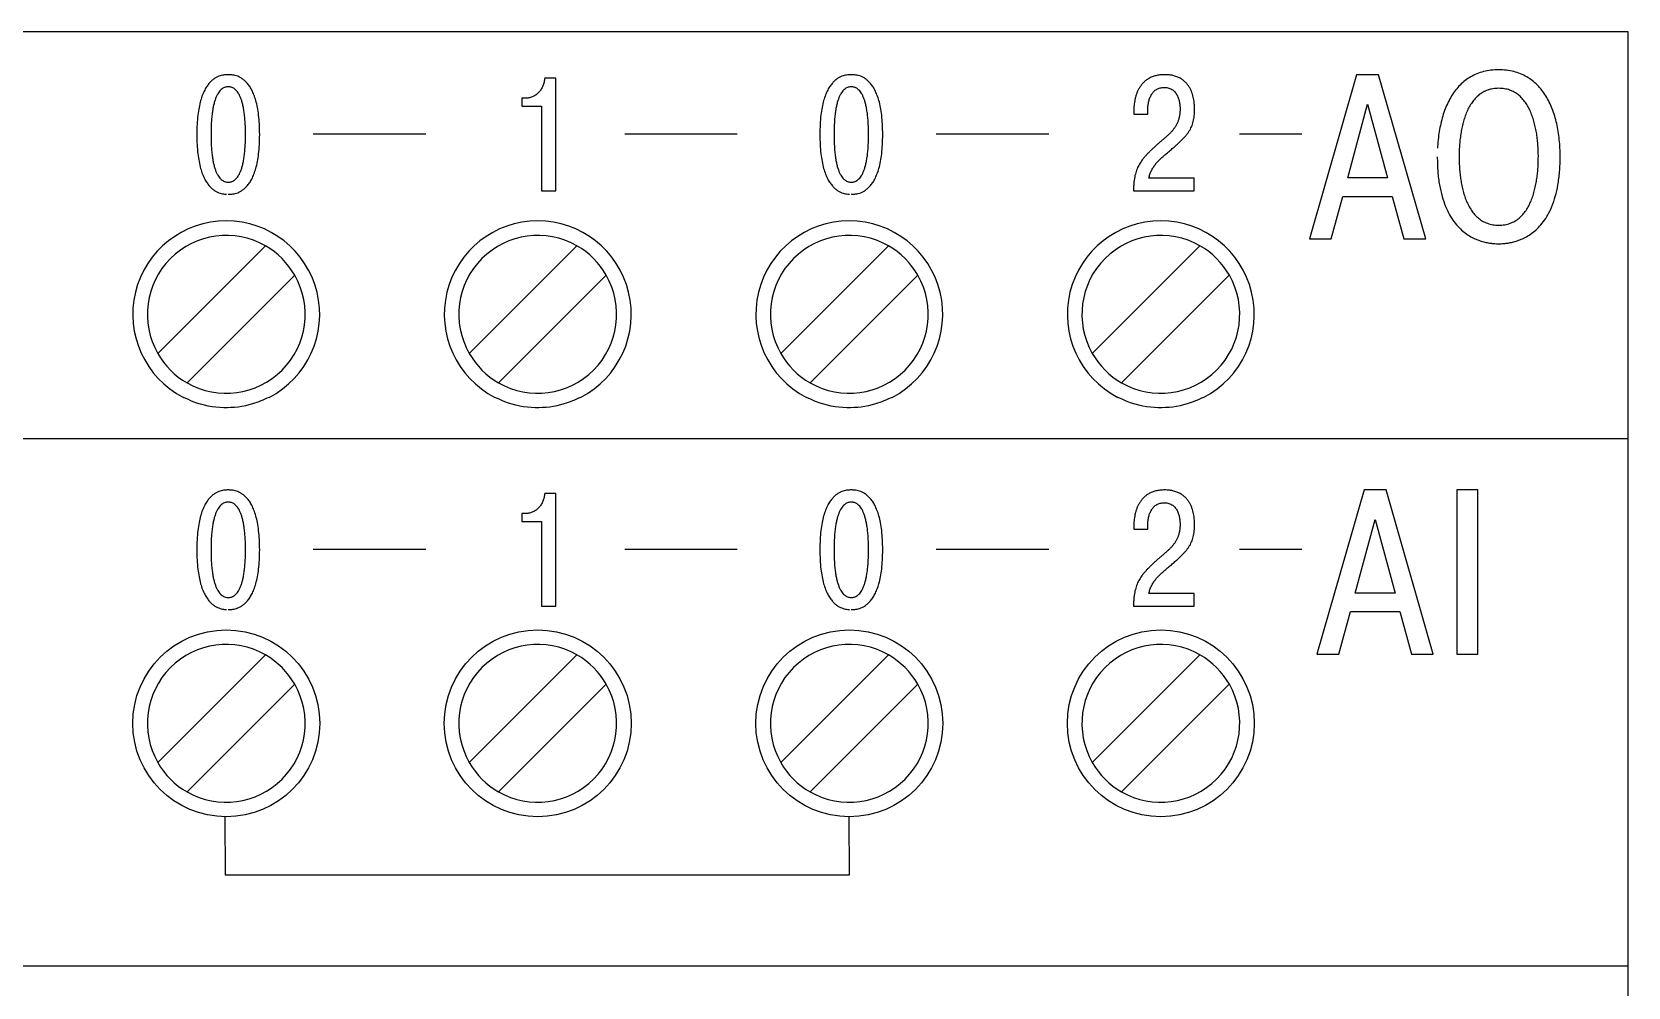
# Model space of a CAD drawing. Header units: millimetres. Extents: x 3520 to 8864, y 403 to 1747.
# Drawn here: x 5634.41 to 5672.84, y 1274 to 1297 of the extents above; entities that cross this region are included whole.
import ezdxf

# ---------------------------------------------------------------- set-up
doc = ezdxf.new("R2010")
doc.units = ezdxf.units.MM

msp = doc.modelspace()

# ---------------------------------------------------------------- linework, layer by layer
for p, q in [((5672.842, 1297), (5567.842, 1297)), ((5672.842, 1274.5), (5672.842, 1297)), ((5647.024, 1295.888), (5646.76, 1295.888)), ((5647.024, 1293.172), (5647.024, 1295.888)), ((5666.305, 1295.97), (5665.17, 1292.019)), ((5666.836, 1295.97), (5666.305, 1295.97)), ((5667.97, 1292.019), (5666.836, 1295.97)), ((5646.205, 1295.403), (5646.205, 1295.213)), ((5646.302, 1295.403), (5646.205, 1295.403)), ((5646.349, 1295.406), (5646.302, 1295.403)), ((5646.205, 1295.213), (5646.679, 1295.213)), ((5646.679, 1295.213), (5646.679, 1293.172)), ((5660.943, 1295.166), (5660.942, 1295.104)), ((5660.942, 1295.104), (5660.942, 1295.023)), ((5660.942, 1295.023), (5661.279, 1295.023)), ((5661.279, 1295.023), (5661.279, 1295.139)), ((5666.091, 1293.486), (5666.57, 1295.259)), ((5666.57, 1295.259), (5667.05, 1293.486)), ((5641.187, 1294.545), (5643.896, 1294.545)), ((5648.687, 1294.545), (5651.396, 1294.545)), ((5656.187, 1294.545), (5658.896, 1294.545)), ((5663.487, 1294.545), (5664.987, 1294.545)), ((5667.05, 1293.486), (5666.091, 1293.486)), ((5646.679, 1293.172), (5647.024, 1293.172)), ((5660.936, 1293.266), (5660.934, 1293.172)), ((5660.934, 1293.172), (5662.397, 1293.172)), ((5662.397, 1293.478), (5661.306, 1293.478)), ((5662.397, 1293.172), (5662.397, 1293.478)), ((5665.696, 1292.019), (5665.978, 1293.04)), ((5665.978, 1293.04), (5667.163, 1293.04)), ((5667.163, 1293.04), (5667.445, 1292.019)), ((5665.17, 1292.019), (5665.696, 1292.019)), ((5667.445, 1292.019), (5667.97, 1292.019)), ((5640.034, 1291.85), (5637.442, 1289.257)), ((5647.534, 1291.85), (5644.942, 1289.257)), ((5655.034, 1291.85), (5652.442, 1289.257)), ((5662.534, 1291.85), (5659.942, 1289.257)), ((5638.149, 1288.55), (5640.741, 1291.143)), ((5645.649, 1288.55), (5648.241, 1291.143)), ((5653.149, 1288.55), (5655.741, 1291.143)), ((5660.649, 1288.55), (5663.241, 1291.143)), ((5672.842, 1287.2), (5567.842, 1287.2)), ((5647.024, 1285.888), (5646.76, 1285.888)), ((5647.024, 1283.172), (5647.024, 1285.888)), ((5666.487, 1285.97), (5665.352, 1282.019)), ((5667.018, 1285.97), (5666.487, 1285.97)), ((5668.152, 1282.019), (5667.018, 1285.97)), ((5669.224, 1285.97), (5668.722, 1285.97)), ((5668.722, 1285.97), (5668.722, 1282.019)), ((5669.224, 1282.019), (5669.224, 1285.97)), ((5646.205, 1285.403), (5646.205, 1285.213)), ((5646.302, 1285.403), (5646.205, 1285.403)), ((5646.205, 1285.213), (5646.679, 1285.213)), ((5646.349, 1285.406), (5646.302, 1285.403)), ((5646.679, 1285.213), (5646.679, 1283.172)), ((5660.943, 1285.166), (5660.942, 1285.104)), ((5660.942, 1285.104), (5660.942, 1285.023)), ((5661.279, 1285.023), (5661.279, 1285.139)), ((5666.273, 1283.486), (5666.752, 1285.259)), ((5666.752, 1285.259), (5667.232, 1283.486)), ((5660.942, 1285.023), (5661.279, 1285.023)), ((5641.187, 1284.545), (5643.896, 1284.545)), ((5648.687, 1284.545), (5651.396, 1284.545)), ((5656.187, 1284.545), (5658.896, 1284.545)), ((5663.487, 1284.545), (5664.987, 1284.545)), ((5646.679, 1283.172), (5647.024, 1283.172)), ((5660.936, 1283.266), (5660.934, 1283.172)), ((5660.934, 1283.172), (5662.397, 1283.172)), ((5662.397, 1283.478), (5661.306, 1283.478)), ((5662.397, 1283.172), (5662.397, 1283.478)), ((5667.232, 1283.486), (5666.273, 1283.486)), ((5665.877, 1282.019), (5666.16, 1283.04)), ((5666.16, 1283.04), (5667.345, 1283.04)), ((5667.345, 1283.04), (5667.627, 1282.019)), ((5640.034, 1282), (5637.442, 1279.407)), ((5647.534, 1282), (5644.942, 1279.407)), ((5655.034, 1282), (5652.442, 1279.407)), ((5662.534, 1282), (5659.942, 1279.407)), ((5665.352, 1282.019), (5665.877, 1282.019)), ((5667.627, 1282.019), (5668.152, 1282.019)), ((5668.722, 1282.019), (5669.224, 1282.019)), ((5638.149, 1278.7), (5640.741, 1281.293)), ((5645.649, 1278.7), (5648.241, 1281.293)), ((5653.149, 1278.7), (5655.741, 1281.293)), ((5660.649, 1278.7), (5663.241, 1281.293)), ((5639.062, 1278.1), (5639.063, 1276.7)), ((5654.095, 1276.7), (5654.092, 1278.1)), ((5639.063, 1276.7), (5654.095, 1276.7)), ((5672.842, 1274.5), (5567.842, 1274.5)), ((5672.842, 1229.5), (5672.842, 1274.5))]:
    msp.add_line(p, q)
for centre in [(5639.092, 1280.35), (5646.592, 1280.35), (5654.092, 1280.35), (5661.592, 1280.35)]:
    msp.add_circle(centre, 2.25)
for centre, radius, start, end in [((5639.092, 1290.2), 2.25, 297.266, 242.734), ((5646.592, 1290.2), 2.25, 297.266, 242.734), ((5654.092, 1290.2), 2.25, 297.266, 242.734), ((5661.592, 1290.2), 2.25, 297.266, 242.734), ((5639.092, 1290.2), 1.9, 60.2575, 209.7425), ((5646.592, 1290.2), 1.9, 60.2575, 209.7425), ((5654.092, 1290.2), 1.9, 60.2575, 209.7425), ((5661.592, 1290.2), 1.9, 60.2575, 209.7425), ((5639.092, 1290.2), 1.9, 29.7425, 60.2575), ((5646.592, 1290.2), 1.9, 29.7425, 60.2575), ((5654.092, 1290.2), 1.9, 29.7425, 60.2575), ((5661.592, 1290.2), 1.9, 29.7425, 60.2575), ((5639.092, 1290.2), 1.9, 240.2575, 29.7425), ((5646.592, 1290.2), 1.9, 240.2575, 29.7425), ((5654.092, 1290.2), 1.9, 240.2575, 29.7425), ((5661.592, 1290.2), 1.9, 240.2575, 29.7425), ((5639.092, 1290.2), 1.9, 209.7425, 240.2575), ((5646.592, 1290.2), 1.9, 209.7425, 240.2575), ((5654.092, 1290.2), 1.9, 209.7425, 240.2575), ((5661.592, 1290.2), 1.9, 209.7425, 240.2575), ((5639.092, 1280.35), 1.9, 60.2575, 209.7425), ((5639.092, 1280.35), 1.9, 29.7425, 60.2575), ((5646.592, 1280.35), 1.9, 60.2575, 209.7425), ((5646.592, 1280.35), 1.9, 29.7425, 60.2575), ((5654.092, 1280.35), 1.9, 60.2575, 209.7425), ((5654.092, 1280.35), 1.9, 29.7425, 60.2575), ((5661.592, 1280.35), 1.9, 60.2575, 209.7425), ((5661.592, 1280.35), 1.9, 29.7425, 60.2575), ((5639.092, 1280.35), 1.9, 240.2575, 29.7425), ((5646.592, 1280.35), 1.9, 240.2575, 29.7425), ((5654.092, 1280.35), 1.9, 240.2575, 29.7425), ((5661.592, 1280.35), 1.9, 240.2575, 29.7425), ((5639.092, 1280.35), 1.9, 209.7425, 240.2575), ((5646.592, 1280.35), 1.9, 209.7425, 240.2575), ((5654.092, 1280.35), 1.9, 209.7425, 240.2575), ((5661.592, 1280.35), 1.9, 209.7425, 240.2575)]:
    msp.add_arc(centre, radius, start, end)
for points in [[(5639.14, 1293.09), (5639.179, 1293.09), (5639.226, 1293.094), (5639.279, 1293.102), (5639.337, 1293.118), (5639.398, 1293.141), (5639.462, 1293.176), (5639.525, 1293.223), (5639.588, 1293.284), (5639.649, 1293.362), (5639.707, 1293.458), (5639.759, 1293.575), (5639.805, 1293.714), (5639.843, 1293.877), (5639.872, 1294.066), (5639.89, 1294.283), (5639.897, 1294.53), (5639.89, 1294.777), (5639.872, 1294.994), (5639.843, 1295.183), (5639.805, 1295.346), (5639.759, 1295.485), (5639.707, 1295.601), (5639.649, 1295.697), (5639.588, 1295.775), (5639.525, 1295.837), (5639.462, 1295.884), (5639.398, 1295.918), (5639.337, 1295.942), (5639.279, 1295.957), (5639.226, 1295.965), (5639.179, 1295.969), (5639.14, 1295.97), (5639.101, 1295.969), (5639.054, 1295.965), (5639.001, 1295.957), (5638.943, 1295.942), (5638.882, 1295.918), (5638.819, 1295.884), (5638.755, 1295.837), (5638.692, 1295.775), (5638.631, 1295.697), (5638.574, 1295.601), (5638.521, 1295.485), (5638.475, 1295.346), (5638.437, 1295.183), (5638.408, 1294.994), (5638.39, 1294.777), (5638.383, 1294.53), (5638.39, 1294.283), (5638.408, 1294.066), (5638.437, 1293.877), (5638.475, 1293.714), (5638.521, 1293.575), (5638.574, 1293.458), (5638.631, 1293.362), (5638.692, 1293.284), (5638.755, 1293.223), (5638.819, 1293.176), (5638.882, 1293.141), (5638.943, 1293.118), (5639.001, 1293.102), (5639.054, 1293.094), (5639.101, 1293.09)], [(5646.76, 1295.888), (5646.754, 1295.839), (5646.744, 1295.792), (5646.731, 1295.745), (5646.715, 1295.701), (5646.695, 1295.659), (5646.672, 1295.619), (5646.646, 1295.581), (5646.617, 1295.547), (5646.586, 1295.515), (5646.552, 1295.487), (5646.516, 1295.462), (5646.477, 1295.442), (5646.437, 1295.425), (5646.394, 1295.413), (5646.349, 1295.406)], [(5654.14, 1293.09), (5654.179, 1293.09), (5654.226, 1293.094), (5654.279, 1293.102), (5654.337, 1293.118), (5654.398, 1293.141), (5654.462, 1293.176), (5654.525, 1293.223), (5654.588, 1293.284), (5654.649, 1293.362), (5654.707, 1293.458), (5654.759, 1293.575), (5654.805, 1293.714), (5654.843, 1293.877), (5654.872, 1294.066), (5654.89, 1294.283), (5654.897, 1294.53), (5654.89, 1294.777), (5654.872, 1294.994), (5654.843, 1295.183), (5654.805, 1295.346), (5654.759, 1295.485), (5654.707, 1295.601), (5654.649, 1295.697), (5654.588, 1295.775), (5654.525, 1295.837), (5654.462, 1295.884), (5654.398, 1295.918), (5654.337, 1295.942), (5654.279, 1295.957), (5654.226, 1295.965), (5654.179, 1295.969), (5654.14, 1295.97), (5654.101, 1295.969), (5654.054, 1295.965), (5654.001, 1295.957), (5653.943, 1295.942), (5653.882, 1295.918), (5653.819, 1295.884), (5653.755, 1295.837), (5653.692, 1295.775), (5653.631, 1295.697), (5653.574, 1295.601), (5653.521, 1295.485), (5653.475, 1295.346), (5653.437, 1295.183), (5653.408, 1294.994), (5653.39, 1294.777), (5653.383, 1294.53), (5653.39, 1294.283), (5653.408, 1294.066), (5653.437, 1293.877), (5653.475, 1293.714), (5653.521, 1293.575), (5653.574, 1293.458), (5653.631, 1293.362), (5653.692, 1293.284), (5653.755, 1293.223), (5653.819, 1293.176), (5653.882, 1293.141), (5653.943, 1293.118), (5654.001, 1293.102), (5654.054, 1293.094), (5654.101, 1293.09)], [(5661.306, 1293.478), (5661.317, 1293.526), (5661.331, 1293.572), (5661.347, 1293.615), (5661.365, 1293.657), (5661.386, 1293.698), (5661.409, 1293.736), (5661.434, 1293.774), (5661.461, 1293.81), (5661.49, 1293.845), (5661.52, 1293.879), (5661.552, 1293.913), (5661.585, 1293.945), (5661.62, 1293.978), (5661.655, 1294.009), (5661.692, 1294.041), (5661.729, 1294.072), (5661.825, 1294.152), (5661.912, 1294.227), (5661.991, 1294.297), (5662.061, 1294.362), (5662.123, 1294.424), (5662.179, 1294.484), (5662.227, 1294.543), (5662.268, 1294.601), (5662.303, 1294.659), (5662.332, 1294.718), (5662.356, 1294.779), (5662.374, 1294.844), (5662.388, 1294.912), (5662.398, 1294.984), (5662.403, 1295.062), (5662.405, 1295.147), (5662.404, 1295.191), (5662.401, 1295.243), (5662.396, 1295.301), (5662.387, 1295.364), (5662.373, 1295.431), (5662.354, 1295.499), (5662.329, 1295.569), (5662.297, 1295.637), (5662.257, 1295.703), (5662.208, 1295.765), (5662.15, 1295.821), (5662.081, 1295.871), (5662, 1295.912), (5661.908, 1295.943), (5661.802, 1295.963), (5661.683, 1295.97), (5661.572, 1295.964), (5661.472, 1295.946), (5661.382, 1295.917), (5661.303, 1295.879), (5661.234, 1295.833), (5661.174, 1295.78), (5661.122, 1295.72), (5661.078, 1295.656), (5661.041, 1295.588), (5661.011, 1295.518), (5660.988, 1295.446), (5660.97, 1295.374), (5660.957, 1295.302), (5660.948, 1295.233), (5660.943, 1295.166)], [(5668.248, 1293.994), (5668.262, 1293.632), (5668.302, 1293.314), (5668.365, 1293.038), (5668.446, 1292.8), (5668.544, 1292.597), (5668.654, 1292.428), (5668.773, 1292.288), (5668.899, 1292.176), (5669.027, 1292.087), (5669.155, 1292.02), (5669.279, 1291.971), (5669.396, 1291.938), (5669.503, 1291.916), (5669.596, 1291.905), (5669.671, 1291.9), (5669.727, 1291.899), (5669.783, 1291.9), (5669.859, 1291.905), (5669.952, 1291.916), (5670.058, 1291.938), (5670.175, 1291.971), (5670.299, 1292.02), (5670.427, 1292.087), (5670.555, 1292.176), (5670.681, 1292.288), (5670.801, 1292.428), (5670.911, 1292.597), (5671.008, 1292.8), (5671.09, 1293.038), (5671.152, 1293.314), (5671.192, 1293.632), (5671.206, 1293.994), (5671.201, 1294.202), (5671.186, 1294.405), (5671.16, 1294.602), (5671.123, 1294.793), (5671.075, 1294.975), (5671.015, 1295.148), (5670.944, 1295.31), (5670.86, 1295.46), (5670.765, 1295.598), (5670.657, 1295.72), (5670.536, 1295.828), (5670.401, 1295.918), (5670.254, 1295.991), (5670.092, 1296.044), (5669.917, 1296.077), (5669.727, 1296.088), (5669.538, 1296.077), (5669.362, 1296.044), (5669.201, 1295.991), (5669.053, 1295.918), (5668.919, 1295.828), (5668.798, 1295.72), (5668.69, 1295.598), (5668.594, 1295.46), (5668.511, 1295.31), (5668.44, 1295.148), (5668.38, 1294.975), (5668.332, 1294.793), (5668.295, 1294.602), (5668.269, 1294.405), (5668.253, 1294.202)], [(5639.14, 1293.381), (5639.103, 1293.384), (5639.066, 1293.393), (5639.028, 1293.408), (5638.992, 1293.43), (5638.956, 1293.461), (5638.922, 1293.5), (5638.889, 1293.549), (5638.858, 1293.608), (5638.83, 1293.678), (5638.804, 1293.759), (5638.781, 1293.853), (5638.762, 1293.959), (5638.746, 1294.08), (5638.735, 1294.214), (5638.727, 1294.364), (5638.725, 1294.53), (5638.727, 1294.696), (5638.735, 1294.846), (5638.746, 1294.98), (5638.762, 1295.101), (5638.781, 1295.207), (5638.804, 1295.301), (5638.83, 1295.382), (5638.858, 1295.452), (5638.889, 1295.511), (5638.922, 1295.56), (5638.956, 1295.599), (5638.992, 1295.63), (5639.028, 1295.652), (5639.066, 1295.667), (5639.103, 1295.676), (5639.14, 1295.679), (5639.177, 1295.676), (5639.215, 1295.667), (5639.252, 1295.652), (5639.289, 1295.63), (5639.324, 1295.599), (5639.359, 1295.56), (5639.391, 1295.511), (5639.422, 1295.452), (5639.45, 1295.382), (5639.476, 1295.301), (5639.499, 1295.207), (5639.518, 1295.101), (5639.534, 1294.98), (5639.546, 1294.846), (5639.553, 1294.696), (5639.555, 1294.53), (5639.553, 1294.364), (5639.546, 1294.214), (5639.534, 1294.08), (5639.518, 1293.959), (5639.499, 1293.853), (5639.476, 1293.759), (5639.45, 1293.678), (5639.422, 1293.608), (5639.391, 1293.549), (5639.359, 1293.5), (5639.324, 1293.461), (5639.289, 1293.43), (5639.252, 1293.408), (5639.215, 1293.393), (5639.177, 1293.384), (5639.14, 1293.381)], [(5654.14, 1293.381), (5654.103, 1293.384), (5654.066, 1293.393), (5654.028, 1293.408), (5653.992, 1293.43), (5653.956, 1293.461), (5653.922, 1293.5), (5653.889, 1293.549), (5653.858, 1293.608), (5653.83, 1293.678), (5653.804, 1293.759), (5653.781, 1293.853), (5653.762, 1293.959), (5653.746, 1294.08), (5653.735, 1294.214), (5653.727, 1294.364), (5653.725, 1294.53), (5653.727, 1294.696), (5653.735, 1294.846), (5653.746, 1294.98), (5653.762, 1295.101), (5653.781, 1295.207), (5653.804, 1295.301), (5653.83, 1295.382), (5653.858, 1295.452), (5653.889, 1295.511), (5653.922, 1295.56), (5653.956, 1295.599), (5653.992, 1295.63), (5654.028, 1295.652), (5654.066, 1295.667), (5654.103, 1295.676), (5654.14, 1295.679), (5654.177, 1295.676), (5654.215, 1295.667), (5654.252, 1295.652), (5654.289, 1295.63), (5654.324, 1295.599), (5654.359, 1295.56), (5654.391, 1295.511), (5654.422, 1295.452), (5654.45, 1295.382), (5654.476, 1295.301), (5654.499, 1295.207), (5654.518, 1295.101), (5654.534, 1294.98), (5654.546, 1294.846), (5654.553, 1294.696), (5654.555, 1294.53), (5654.553, 1294.364), (5654.546, 1294.214), (5654.534, 1294.08), (5654.518, 1293.959), (5654.499, 1293.853), (5654.476, 1293.759), (5654.45, 1293.678), (5654.422, 1293.608), (5654.391, 1293.549), (5654.359, 1293.5), (5654.324, 1293.461), (5654.289, 1293.43), (5654.252, 1293.408), (5654.215, 1293.393), (5654.177, 1293.384), (5654.14, 1293.381)], [(5661.279, 1295.139), (5661.281, 1295.188), (5661.285, 1295.236), (5661.292, 1295.284), (5661.302, 1295.331), (5661.315, 1295.376), (5661.331, 1295.419), (5661.35, 1295.46), (5661.372, 1295.499), (5661.397, 1295.534), (5661.426, 1295.566), (5661.458, 1295.594), (5661.494, 1295.618), (5661.533, 1295.637), (5661.575, 1295.651), (5661.622, 1295.66), (5661.671, 1295.663), (5661.733, 1295.659), (5661.788, 1295.647), (5661.836, 1295.627), (5661.879, 1295.602), (5661.915, 1295.571), (5661.946, 1295.535), (5661.973, 1295.497), (5661.994, 1295.456), (5662.012, 1295.413), (5662.026, 1295.369), (5662.037, 1295.326), (5662.044, 1295.283), (5662.05, 1295.243), (5662.053, 1295.206), (5662.055, 1295.172), (5662.055, 1295.143), (5662.052, 1295.055), (5662.041, 1294.974), (5662.024, 1294.9), (5662.001, 1294.833), (5661.972, 1294.77), (5661.938, 1294.712), (5661.899, 1294.657), (5661.854, 1294.604), (5661.806, 1294.553), (5661.754, 1294.503), (5661.698, 1294.453), (5661.639, 1294.403), (5661.578, 1294.35), (5661.514, 1294.295), (5661.448, 1294.236), (5661.38, 1294.173), (5661.326, 1294.12), (5661.275, 1294.069), (5661.228, 1294.018), (5661.185, 1293.969), (5661.145, 1293.918), (5661.109, 1293.867), (5661.076, 1293.814), (5661.046, 1293.76), (5661.021, 1293.702), (5660.998, 1293.641), (5660.979, 1293.577), (5660.963, 1293.507), (5660.951, 1293.433), (5660.942, 1293.352), (5660.936, 1293.266)], [(5668.773, 1293.994), (5668.776, 1294.126), (5668.783, 1294.263), (5668.795, 1294.402), (5668.814, 1294.542), (5668.839, 1294.682), (5668.871, 1294.818), (5668.912, 1294.95), (5668.96, 1295.077), (5669.018, 1295.194), (5669.086, 1295.302), (5669.163, 1295.399), (5669.252, 1295.482), (5669.352, 1295.549), (5669.464, 1295.6), (5669.589, 1295.631), (5669.727, 1295.642), (5669.865, 1295.631), (5669.99, 1295.6), (5670.102, 1295.549), (5670.202, 1295.482), (5670.291, 1295.399), (5670.369, 1295.302), (5670.436, 1295.194), (5670.494, 1295.077), (5670.543, 1294.95), (5670.583, 1294.818), (5670.616, 1294.682), (5670.641, 1294.542), (5670.659, 1294.402), (5670.672, 1294.263), (5670.679, 1294.126), (5670.681, 1293.994), (5670.679, 1293.872), (5670.673, 1293.743), (5670.662, 1293.609), (5670.646, 1293.472), (5670.622, 1293.334), (5670.592, 1293.197), (5670.554, 1293.064), (5670.507, 1292.935), (5670.45, 1292.814), (5670.384, 1292.702), (5670.306, 1292.602), (5670.217, 1292.515), (5670.115, 1292.444), (5670, 1292.391), (5669.871, 1292.358), (5669.727, 1292.346), (5669.584, 1292.358), (5669.455, 1292.391), (5669.34, 1292.444), (5669.238, 1292.515), (5669.148, 1292.602), (5669.071, 1292.702), (5669.004, 1292.814), (5668.947, 1292.935), (5668.901, 1293.064), (5668.862, 1293.197), (5668.832, 1293.334), (5668.809, 1293.472), (5668.792, 1293.609), (5668.781, 1293.743), (5668.775, 1293.872), (5668.773, 1293.994)], [(5639.14, 1283.09), (5639.179, 1283.09), (5639.226, 1283.094), (5639.279, 1283.102), (5639.337, 1283.118), (5639.398, 1283.141), (5639.462, 1283.176), (5639.525, 1283.223), (5639.588, 1283.284), (5639.649, 1283.362), (5639.707, 1283.458), (5639.759, 1283.575), (5639.805, 1283.714), (5639.843, 1283.877), (5639.872, 1284.066), (5639.89, 1284.283), (5639.897, 1284.53), (5639.89, 1284.777), (5639.872, 1284.994), (5639.843, 1285.183), (5639.805, 1285.346), (5639.759, 1285.485), (5639.707, 1285.601), (5639.649, 1285.697), (5639.588, 1285.775), (5639.525, 1285.837), (5639.462, 1285.884), (5639.398, 1285.918), (5639.337, 1285.942), (5639.279, 1285.957), (5639.226, 1285.965), (5639.179, 1285.969), (5639.14, 1285.97), (5639.101, 1285.969), (5639.054, 1285.965), (5639.001, 1285.957), (5638.943, 1285.942), (5638.882, 1285.918), (5638.819, 1285.884), (5638.755, 1285.837), (5638.692, 1285.775), (5638.631, 1285.697), (5638.574, 1285.601), (5638.521, 1285.485), (5638.475, 1285.346), (5638.437, 1285.183), (5638.408, 1284.994), (5638.39, 1284.777), (5638.383, 1284.53), (5638.39, 1284.283), (5638.408, 1284.066), (5638.437, 1283.877), (5638.475, 1283.714), (5638.521, 1283.575), (5638.574, 1283.458), (5638.631, 1283.362), (5638.692, 1283.284), (5638.755, 1283.223), (5638.819, 1283.176), (5638.882, 1283.141), (5638.943, 1283.118), (5639.001, 1283.102), (5639.054, 1283.094), (5639.101, 1283.09)], [(5646.76, 1285.888), (5646.754, 1285.839), (5646.744, 1285.792), (5646.731, 1285.745), (5646.715, 1285.701), (5646.695, 1285.659), (5646.672, 1285.619), (5646.646, 1285.581), (5646.617, 1285.547), (5646.586, 1285.515), (5646.552, 1285.487), (5646.516, 1285.462), (5646.477, 1285.442), (5646.437, 1285.425), (5646.394, 1285.413), (5646.349, 1285.406)], [(5654.14, 1283.09), (5654.179, 1283.09), (5654.226, 1283.094), (5654.279, 1283.102), (5654.337, 1283.118), (5654.398, 1283.141), (5654.462, 1283.176), (5654.525, 1283.223), (5654.588, 1283.284), (5654.649, 1283.362), (5654.707, 1283.458), (5654.759, 1283.575), (5654.805, 1283.714), (5654.843, 1283.877), (5654.872, 1284.066), (5654.89, 1284.283), (5654.897, 1284.53), (5654.89, 1284.777), (5654.872, 1284.994), (5654.843, 1285.183), (5654.805, 1285.346), (5654.759, 1285.485), (5654.707, 1285.601), (5654.649, 1285.697), (5654.588, 1285.775), (5654.525, 1285.837), (5654.462, 1285.884), (5654.398, 1285.918), (5654.337, 1285.942), (5654.279, 1285.957), (5654.226, 1285.965), (5654.179, 1285.969), (5654.14, 1285.97), (5654.101, 1285.969), (5654.054, 1285.965), (5654.001, 1285.957), (5653.943, 1285.942), (5653.882, 1285.918), (5653.819, 1285.884), (5653.755, 1285.837), (5653.692, 1285.775), (5653.631, 1285.697), (5653.574, 1285.601), (5653.521, 1285.485), (5653.475, 1285.346), (5653.437, 1285.183), (5653.408, 1284.994), (5653.39, 1284.777), (5653.383, 1284.53), (5653.39, 1284.283), (5653.408, 1284.066), (5653.437, 1283.877), (5653.475, 1283.714), (5653.521, 1283.575), (5653.574, 1283.458), (5653.631, 1283.362), (5653.692, 1283.284), (5653.755, 1283.223), (5653.819, 1283.176), (5653.882, 1283.141), (5653.943, 1283.118), (5654.001, 1283.102), (5654.054, 1283.094), (5654.101, 1283.09)], [(5661.306, 1283.478), (5661.317, 1283.526), (5661.331, 1283.572), (5661.347, 1283.615), (5661.365, 1283.657), (5661.386, 1283.698), (5661.409, 1283.736), (5661.434, 1283.774), (5661.461, 1283.81), (5661.49, 1283.845), (5661.52, 1283.879), (5661.552, 1283.913), (5661.585, 1283.945), (5661.62, 1283.978), (5661.655, 1284.009), (5661.692, 1284.041), (5661.729, 1284.072), (5661.825, 1284.152), (5661.912, 1284.227), (5661.991, 1284.297), (5662.061, 1284.362), (5662.123, 1284.424), (5662.179, 1284.484), (5662.227, 1284.543), (5662.268, 1284.601), (5662.303, 1284.659), (5662.332, 1284.718), (5662.356, 1284.779), (5662.374, 1284.844), (5662.388, 1284.912), (5662.398, 1284.984), (5662.403, 1285.062), (5662.405, 1285.147), (5662.404, 1285.191), (5662.401, 1285.243), (5662.396, 1285.301), (5662.387, 1285.364), (5662.373, 1285.431), (5662.354, 1285.499), (5662.329, 1285.569), (5662.297, 1285.637), (5662.257, 1285.703), (5662.208, 1285.765), (5662.15, 1285.821), (5662.081, 1285.871), (5662, 1285.912), (5661.908, 1285.943), (5661.802, 1285.963), (5661.683, 1285.97), (5661.572, 1285.964), (5661.472, 1285.946), (5661.382, 1285.917), (5661.303, 1285.879), (5661.234, 1285.833), (5661.174, 1285.78), (5661.122, 1285.72), (5661.078, 1285.656), (5661.041, 1285.588), (5661.011, 1285.518), (5660.988, 1285.446), (5660.97, 1285.374), (5660.957, 1285.302), (5660.948, 1285.233), (5660.943, 1285.166)], [(5639.14, 1283.381), (5639.103, 1283.384), (5639.066, 1283.393), (5639.028, 1283.408), (5638.992, 1283.43), (5638.956, 1283.461), (5638.922, 1283.5), (5638.889, 1283.549), (5638.858, 1283.608), (5638.83, 1283.678), (5638.804, 1283.759), (5638.781, 1283.853), (5638.762, 1283.959), (5638.746, 1284.08), (5638.735, 1284.214), (5638.727, 1284.364), (5638.725, 1284.53), (5638.727, 1284.696), (5638.735, 1284.846), (5638.746, 1284.98), (5638.762, 1285.101), (5638.781, 1285.207), (5638.804, 1285.301), (5638.83, 1285.382), (5638.858, 1285.452), (5638.889, 1285.511), (5638.922, 1285.56), (5638.956, 1285.599), (5638.992, 1285.63), (5639.028, 1285.652), (5639.066, 1285.667), (5639.103, 1285.676), (5639.14, 1285.679), (5639.177, 1285.676), (5639.215, 1285.667), (5639.252, 1285.652), (5639.289, 1285.63), (5639.324, 1285.599), (5639.359, 1285.56), (5639.391, 1285.511), (5639.422, 1285.452), (5639.45, 1285.382), (5639.476, 1285.301), (5639.499, 1285.207), (5639.518, 1285.101), (5639.534, 1284.98), (5639.546, 1284.846), (5639.553, 1284.696), (5639.555, 1284.53), (5639.553, 1284.364), (5639.546, 1284.214), (5639.534, 1284.08), (5639.518, 1283.959), (5639.499, 1283.853), (5639.476, 1283.759), (5639.45, 1283.678), (5639.422, 1283.608), (5639.391, 1283.549), (5639.359, 1283.5), (5639.324, 1283.461), (5639.289, 1283.43), (5639.252, 1283.408), (5639.215, 1283.393), (5639.177, 1283.384), (5639.14, 1283.381)], [(5654.14, 1283.381), (5654.103, 1283.384), (5654.066, 1283.393), (5654.028, 1283.408), (5653.992, 1283.43), (5653.956, 1283.461), (5653.922, 1283.5), (5653.889, 1283.549), (5653.858, 1283.608), (5653.83, 1283.678), (5653.804, 1283.759), (5653.781, 1283.853), (5653.762, 1283.959), (5653.746, 1284.08), (5653.735, 1284.214), (5653.727, 1284.364), (5653.725, 1284.53), (5653.727, 1284.696), (5653.735, 1284.846), (5653.746, 1284.98), (5653.762, 1285.101), (5653.781, 1285.207), (5653.804, 1285.301), (5653.83, 1285.382), (5653.858, 1285.452), (5653.889, 1285.511), (5653.922, 1285.56), (5653.956, 1285.599), (5653.992, 1285.63), (5654.028, 1285.652), (5654.066, 1285.667), (5654.103, 1285.676), (5654.14, 1285.679), (5654.177, 1285.676), (5654.215, 1285.667), (5654.252, 1285.652), (5654.289, 1285.63), (5654.324, 1285.599), (5654.359, 1285.56), (5654.391, 1285.511), (5654.422, 1285.452), (5654.45, 1285.382), (5654.476, 1285.301), (5654.499, 1285.207), (5654.518, 1285.101), (5654.534, 1284.98), (5654.546, 1284.846), (5654.553, 1284.696), (5654.555, 1284.53), (5654.553, 1284.364), (5654.546, 1284.214), (5654.534, 1284.08), (5654.518, 1283.959), (5654.499, 1283.853), (5654.476, 1283.759), (5654.45, 1283.678), (5654.422, 1283.608), (5654.391, 1283.549), (5654.359, 1283.5), (5654.324, 1283.461), (5654.289, 1283.43), (5654.252, 1283.408), (5654.215, 1283.393), (5654.177, 1283.384), (5654.14, 1283.381)], [(5661.279, 1285.139), (5661.281, 1285.188), (5661.285, 1285.236), (5661.292, 1285.284), (5661.302, 1285.331), (5661.315, 1285.376), (5661.331, 1285.419), (5661.35, 1285.46), (5661.372, 1285.499), (5661.397, 1285.534), (5661.426, 1285.566), (5661.458, 1285.594), (5661.494, 1285.618), (5661.533, 1285.637), (5661.575, 1285.651), (5661.622, 1285.66), (5661.671, 1285.663), (5661.733, 1285.659), (5661.788, 1285.647), (5661.836, 1285.627), (5661.879, 1285.602), (5661.915, 1285.571), (5661.946, 1285.535), (5661.973, 1285.497), (5661.994, 1285.456), (5662.012, 1285.413), (5662.026, 1285.369), (5662.037, 1285.326), (5662.044, 1285.283), (5662.05, 1285.243), (5662.053, 1285.206), (5662.055, 1285.172), (5662.055, 1285.143), (5662.052, 1285.055), (5662.041, 1284.974), (5662.024, 1284.9), (5662.001, 1284.833), (5661.972, 1284.77), (5661.938, 1284.712), (5661.899, 1284.657), (5661.854, 1284.604), (5661.806, 1284.553), (5661.754, 1284.503), (5661.698, 1284.453), (5661.639, 1284.403), (5661.578, 1284.35), (5661.514, 1284.295), (5661.448, 1284.236), (5661.38, 1284.173), (5661.326, 1284.12), (5661.275, 1284.069), (5661.228, 1284.018), (5661.185, 1283.969), (5661.145, 1283.918), (5661.109, 1283.867), (5661.076, 1283.814), (5661.046, 1283.76), (5661.021, 1283.702), (5660.998, 1283.641), (5660.979, 1283.577), (5660.963, 1283.507), (5660.951, 1283.433), (5660.942, 1283.352), (5660.936, 1283.266)]]:
    msp.add_spline(points, degree=3)
for points, knots in [([(5640.122, 1288.2), (5639.991, 1288.142), (5639.646, 1287.988), (5639.014, 1287.915), (5638.443, 1288.02), (5638.14, 1288.163), (5638.061, 1288.2)], [0, 0, 0, 0, 0.201152, 0.528764, 0.877651, 1, 1, 1, 1]), ([(5647.622, 1288.2), (5647.491, 1288.142), (5647.146, 1287.988), (5646.514, 1287.915), (5645.943, 1288.02), (5645.64, 1288.163), (5645.561, 1288.2)], [0, 0, 0, 0, 0.201153, 0.528765, 0.877651, 1, 1, 1, 1]), ([(5655.122, 1288.2), (5654.991, 1288.142), (5654.646, 1287.988), (5654.014, 1287.915), (5653.443, 1288.02), (5653.14, 1288.163), (5653.061, 1288.2)], [0, 0, 0, 0, 0.201153, 0.528765, 0.877651, 1, 1, 1, 1]), ([(5662.622, 1288.2), (5662.491, 1288.142), (5662.146, 1287.988), (5661.514, 1287.915), (5660.943, 1288.02), (5660.64, 1288.163), (5660.561, 1288.2)], [0, 0, 0, 0, 0.201153, 0.528765, 0.877651, 1, 1, 1, 1])]:
    msp.add_open_spline(points, degree=3, knots=knots)

doc.saveas('drawing.dxf')
